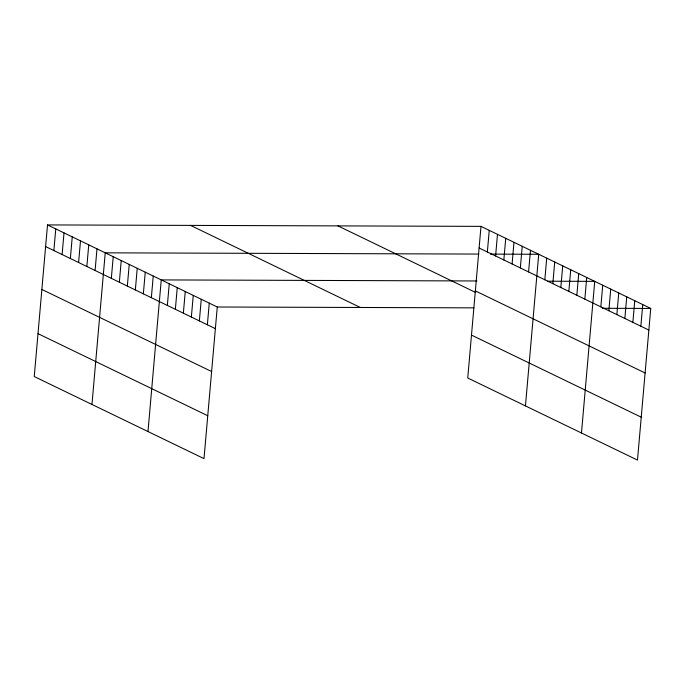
<?xml version="1.0" encoding="UTF-8"?>
<svg xmlns="http://www.w3.org/2000/svg" width="685" height="685" viewBox="0 0 685 685"><rect width="100%" height="100%" fill="white"/><g stroke="black" fill="none" stroke-linecap="round" stroke-linejoin="round"><path stroke-width="1.03" d="M47.513 224.92L34.25 376.553L204.002 458.633L217.265 307L47.513 224.92L480.998 226.367L650.75 308.447L637.487 460.08L467.735 378L480.998 226.367M53.867 250.547L55.759 228.91M62.112 254.537L64.005 232.9M70.358 258.519L72.25 236.882M78.604 262.509L80.496 240.872M86.849 266.499L88.742 244.853M95.095 270.481L96.987 248.843M91.961 404.458L105.233 252.833L478.764 254.075M111.338 278.341L113.231 256.704M119.344 282.211L121.236 260.565M127.341 286.073L129.242 264.436M135.347 289.943L137.24 268.306M143.353 293.814L145.246 272.176M151.351 297.684L153.243 276.046M147.986 431.55L161.249 279.917L476.923 280.97M167.354 305.424L169.255 283.787M175.36 309.295L177.252 287.657M183.366 313.165L185.258 291.527M191.363 317.035L193.256 295.398M199.369 320.905L201.262 299.268M207.367 324.776L209.267 303.138M487.352 251.994L489.244 230.348M495.597 255.976L497.49 234.338M503.843 259.966L505.735 238.329M512.089 263.948L513.981 242.31M520.335 267.938L522.227 246.3M528.58 271.928L530.473 250.282M525.446 405.905L538.718 254.272L490.332 254.109M544.823 279.78L546.716 258.142M552.829 283.65L554.722 262.012M560.827 287.52L562.719 265.883M568.833 291.39L570.725 269.753M576.838 295.261L578.731 273.623M584.836 299.131L586.728 277.493M581.471 432.988L594.734 281.355L547.401 281.201M600.839 306.863L602.731 285.225M608.845 310.733L610.737 289.096M616.851 314.603L618.743 292.966M624.848 318.474L626.741 296.836M632.854 322.344L634.747 300.706M640.852 326.214L642.744 304.577M217.265 307L473.926 307.856M602.363 308.284L650.75 308.447M479.106 248.004L648.858 330.084M475.356 290.902L645.107 372.983M337.953 225.887L475.69 292.495M471.485 335.102L641.237 417.182M190.567 225.399L360.319 307.479M45.621 246.566L215.373 328.646M41.871 289.455L211.622 371.535M38 333.655L207.752 415.735"/></g></svg>
